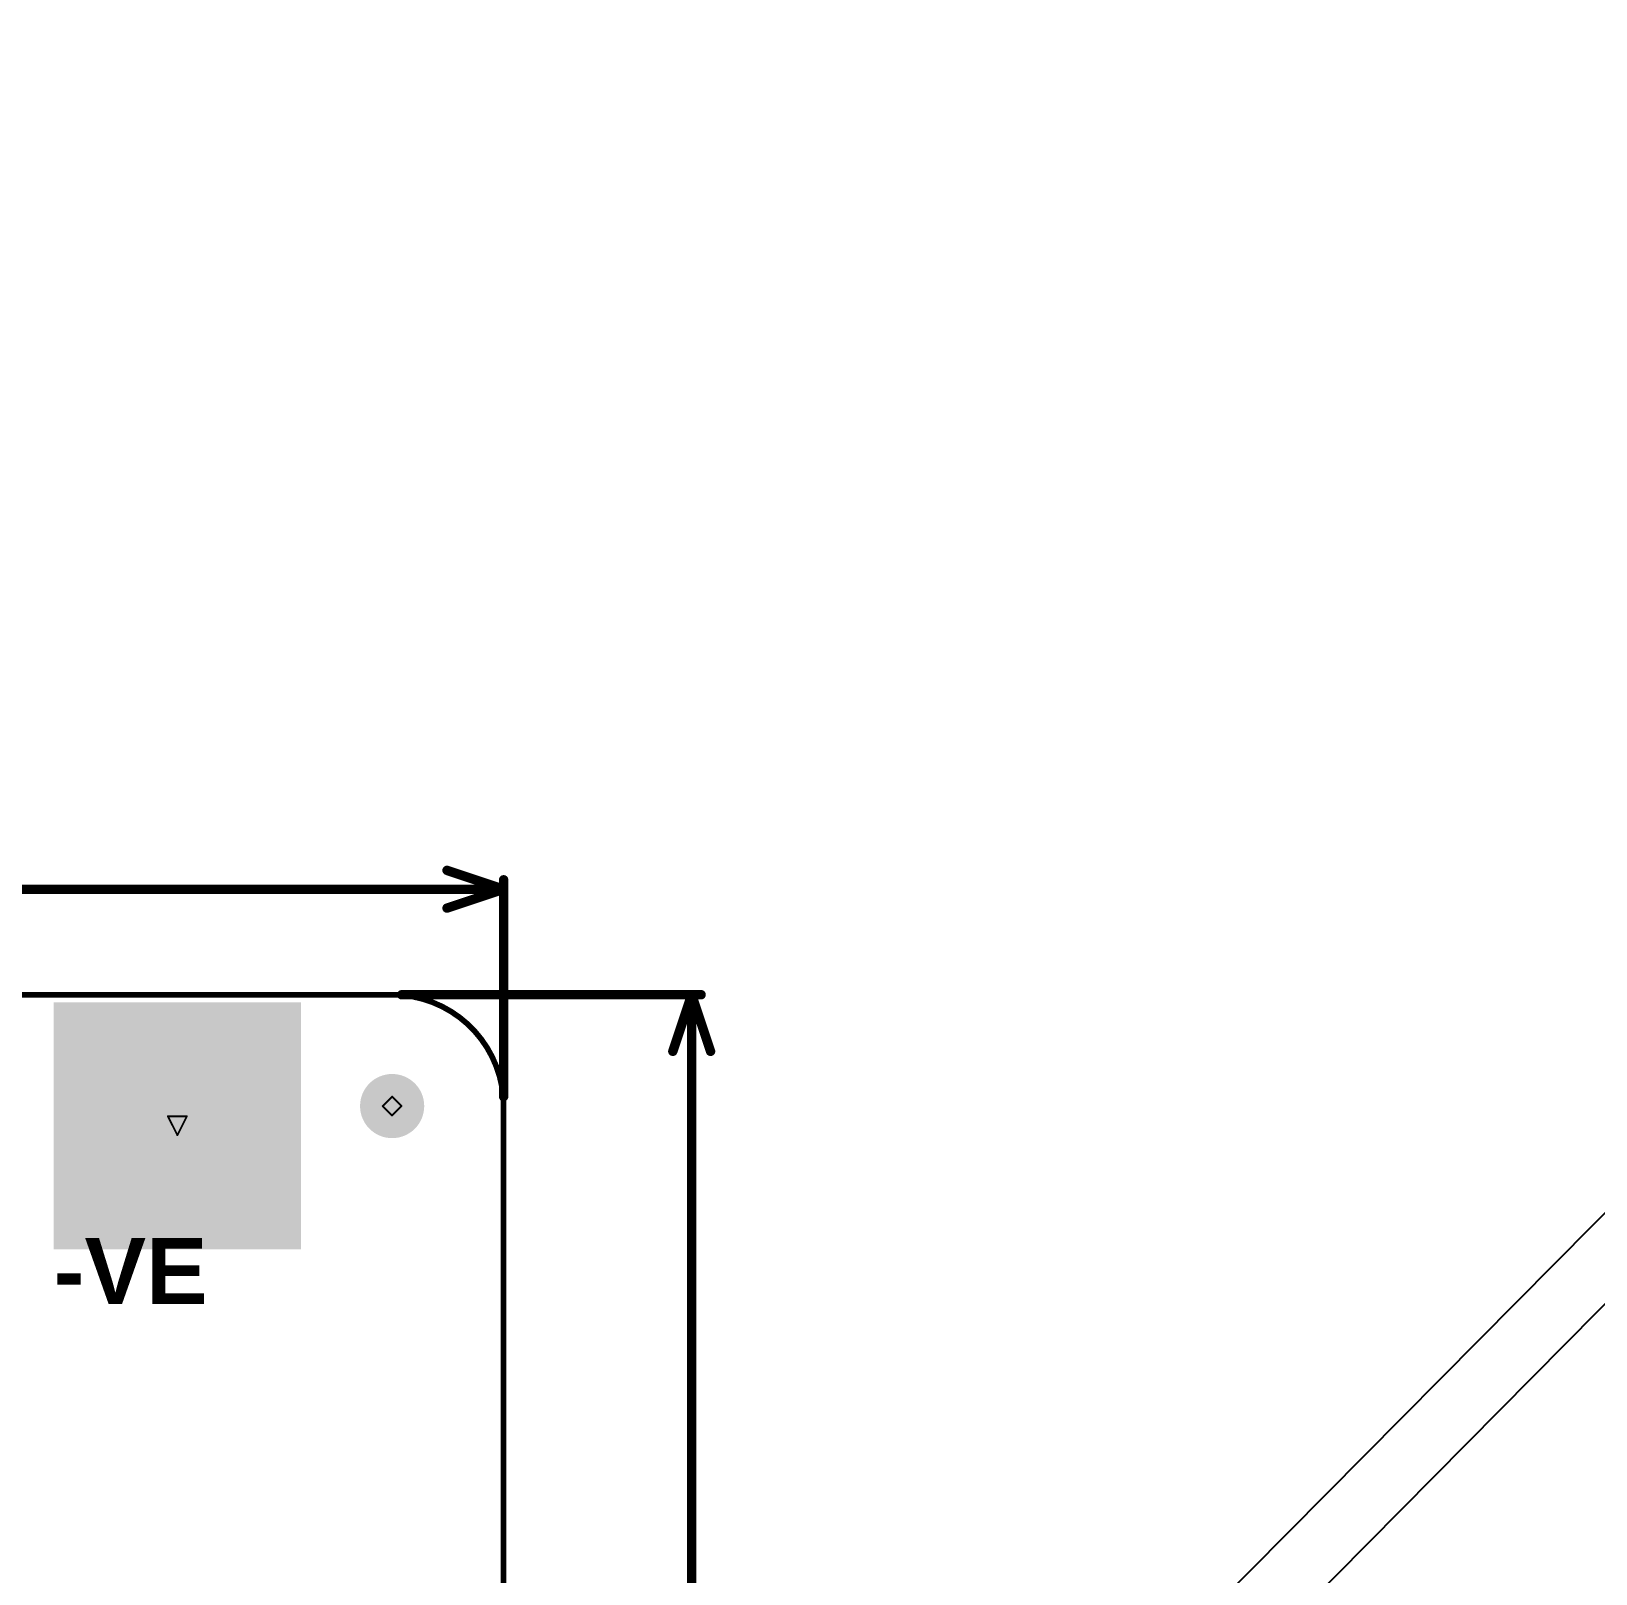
# Model space of a CAD drawing. Header units: inches. Extents: x -3 to 5381, y -57 to 5355.
# Drawn here: x 28.93 to 71.06, y -12.6 to 28.95 of the extents above; entities that cross this region are included whole.
import ezdxf

# ---------------------------------------------------------------- set-up
doc = ezdxf.new("R2010")
doc.units = ezdxf.units.IN
for name, color, linetype in [('Board_Outline', 216, 'Continuous'), ('Bottom Layer', 5, 'Continuous'), ('Bottom Solder', 6, 'Continuous'), ('Dimension', 6, 'Continuous'), ('Drill Drawing', 1, 'Continuous'), ('Multi-Layer', 9, 'Continuous'), ('Pad Holes', 156, 'Continuous'), ('Top Layer', 1, 'Continuous'), ('Top Overlay', 2, 'Continuous'), ('Top Solder', 216, 'Continuous')]:
    doc.layers.add(name, color=color, linetype=linetype)
doc.styles.add('Arial_Bold', font='', dxfattribs={"height": 0.2})
doc.styles.get('Arial_Bold').set_extended_font_data('Arial', bold=True)

msp = doc.modelspace()

# ---------------------------------------------------------------- hatches: boundary and pattern name
at = {"layer": 'Bottom Layer'}
msp.add_hatch(color=5, dxfattribs=at).paths.add_polyline_path([(29.642, -3.759), (29.642, 2.692), (36.093, 2.692), (36.093, -3.759)])
h = msp.add_hatch(color=5, dxfattribs=at)
edge = h.paths.add_edge_path()
edge.add_arc((38.651, -0.003), 0.762, 0, 360)
at = {"layer": 'Bottom Solder'}
msp.add_hatch(color=6, dxfattribs=at).paths.add_polyline_path([(29.54, -3.861), (29.54, 2.794), (36.195, 2.794), (36.195, -3.861)])
h = msp.add_hatch(color=6, dxfattribs=at)
edge = h.paths.add_edge_path()
edge.add_arc((38.651, -0.003), 0.864, 0, 360)
at = {"layer": 'Multi-Layer'}
msp.add_hatch(color=9, dxfattribs=at).paths.add_polyline_path([(29.642, -3.759), (29.642, 2.692), (36.093, 2.692), (36.093, -3.759)])
h = msp.add_hatch(color=9, dxfattribs=at)
edge = h.paths.add_edge_path()
edge.add_arc((38.651, -0.003), 0.762, 0, 360)
at = {"layer": 'Pad Holes'}
h = msp.add_hatch(color=7, dxfattribs=at)
edge = h.paths.add_edge_path()
edge.add_arc((32.868, -0.533), 1.5, 0, 360)
h = msp.add_hatch(color=7, dxfattribs=at)
edge = h.paths.add_edge_path()
edge.add_arc((38.651, -0.003), 0.762, 0, 360)
at = {"layer": 'Top Layer'}
msp.add_hatch(color=1, dxfattribs=at).paths.add_polyline_path([(29.642, -3.759), (29.642, 2.692), (36.093, 2.692), (36.093, -3.759)])
h = msp.add_hatch(color=1, dxfattribs=at)
edge = h.paths.add_edge_path()
edge.add_arc((38.651, -0.003), 0.762, 0, 360)
at = {"layer": 'Top Solder'}
msp.add_hatch(color=216, dxfattribs=at).paths.add_polyline_path([(29.54, -3.861), (29.54, 2.794), (36.195, 2.794), (36.195, -3.861)])
h = msp.add_hatch(color=216, dxfattribs=at)
edge = h.paths.add_edge_path()
edge.add_arc((38.651, -0.003), 0.864, 0, 360)

# ---------------------------------------------------------------- linework, layer by layer
at = {"layer": 'Board_Outline', "const_width": 0.152}
for points in [[(0.007, 2.996), (38.653, 2.996)], [(41.642, 0.258), (41.653, -0.004)], [(41.653, -23.956), (41.653, -0.004)]]:
    msp.add_lwpolyline(points, dxfattribs=at)
at = {"layer": 'Board_Outline', "const_width": 0.0762}
for points in [[(38.615, 2.996, 1), (38.692, 2.996, 1)], [(38.615, 2.996, 1), (38.692, 2.996, 1)], [(41.604, 0.258, 1), (41.68, 0.258, 1)], [(41.604, 0.258, 1), (41.68, 0.258, 1)], [(41.615, -0.004, 1), (41.692, -0.004, 1)], [(41.615, -0.004, 1), (41.692, -0.004, 1)]]:
    msp.add_lwpolyline(points, format="xyb", close=True, dxfattribs=at)
at = {"layer": 'Board_Outline', "const_width": 0.152}
msp.add_lwpolyline([(38.653, 2.996, -0.388879), (41.642, 0.258)], format="xyb", dxfattribs=at)
at = {"layer": 'Dimension', "const_width": 0.254}
for points in [[(40.129, 6.346), (41.653, 5.838)], [(24.282, 5.838), (41.653, 5.838)], [(40.129, 5.33), (41.653, 5.838)], [(41.653, 0.25), (41.653, 6.092)], [(38.907, 2.996), (46.972, 2.996)], [(46.21, 1.472), (46.718, 2.996)], [(46.718, 2.996), (47.226, 1.472)], [(46.718, -19.295), (46.718, 2.996)]]:
    msp.add_lwpolyline(points, dxfattribs=at)
at = {"layer": 'Dimension', "const_width": 0.127}
for points in [[(40.066, 6.346, 1), (40.193, 6.346, 1)], [(41.59, 6.092, 1), (41.717, 6.092, 1)], [(41.59, 5.838, 1), (41.717, 5.838, 1)], [(41.59, 5.838, 1), (41.717, 5.838, 1)], [(41.59, 5.838, 1), (41.717, 5.838, 1)], [(40.066, 5.33, 1), (40.193, 5.33, 1)], [(38.844, 2.996, 1), (38.971, 2.996, 1)], [(46.654, 2.996, 1), (46.781, 2.996, 1)], [(46.654, 2.996, 1), (46.781, 2.996, 1)], [(46.654, 2.996, 1), (46.781, 2.996, 1)], [(46.908, 2.996, 1), (47.035, 2.996, 1)], [(46.146, 1.472, 1), (46.273, 1.472, 1)], [(47.162, 1.472, 1), (47.289, 1.472, 1)], [(41.59, 0.25, 1), (41.717, 0.25, 1)]]:
    msp.add_lwpolyline(points, format="xyb", close=True, dxfattribs=at)
at = {"layer": 'Drill Drawing', "const_width": 0.0508}
for points in [[(38.397, -0.003), (38.651, 0.251)], [(38.397, -0.003), (38.651, -0.257)], [(38.651, 0.251), (38.905, -0.003)], [(38.651, -0.257), (38.905, -0.003)], [(32.614, -0.279), (33.122, -0.279)], [(32.614, -0.279), (32.868, -0.787)], [(32.868, -0.787), (33.122, -0.279)]]:
    msp.add_lwpolyline(points, dxfattribs=at)
at = {"layer": 'Drill Drawing', "const_width": 0.0254}
for points in [[(38.384, -0.003, 1), (38.409, -0.003, 1)], [(38.384, -0.003, 1), (38.409, -0.003, 1)], [(38.638, 0.251, 1), (38.663, 0.251, 1)], [(38.638, 0.251, 1), (38.663, 0.251, 1)], [(38.892, -0.003, 1), (38.917, -0.003, 1)], [(38.892, -0.003, 1), (38.917, -0.003, 1)], [(32.601, -0.279, 1), (32.626, -0.279, 1)], [(32.601, -0.279, 1), (32.626, -0.279, 1)], [(33.109, -0.279, 1), (33.134, -0.279, 1)], [(33.109, -0.279, 1), (33.134, -0.279, 1)], [(38.638, -0.257, 1), (38.663, -0.257, 1)], [(38.638, -0.257, 1), (38.663, -0.257, 1)], [(32.855, -0.787, 1), (32.88, -0.787, 1)], [(32.855, -0.787, 1), (32.88, -0.787, 1)]]:
    msp.add_lwpolyline(points, format="xyb", close=True, dxfattribs=at)
at = {"layer": 'Top Solder'}
for p in [(28.217, -46.366), (30.667, -46.366)]:
    msp.add_line(p, (5380.78, 5354.862), dxfattribs=at)

# ---------------------------------------------------------------- texts
at = {"layer": 'Top Overlay', "style": 'Arial_Bold'}
msp.add_text('-VE', height=1.778, dxfattribs=at).set_placement((29.54, -5.334))

doc.saveas('drawing.dxf')
